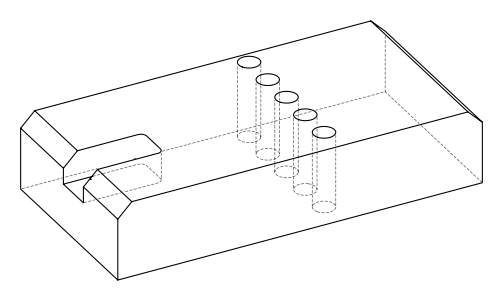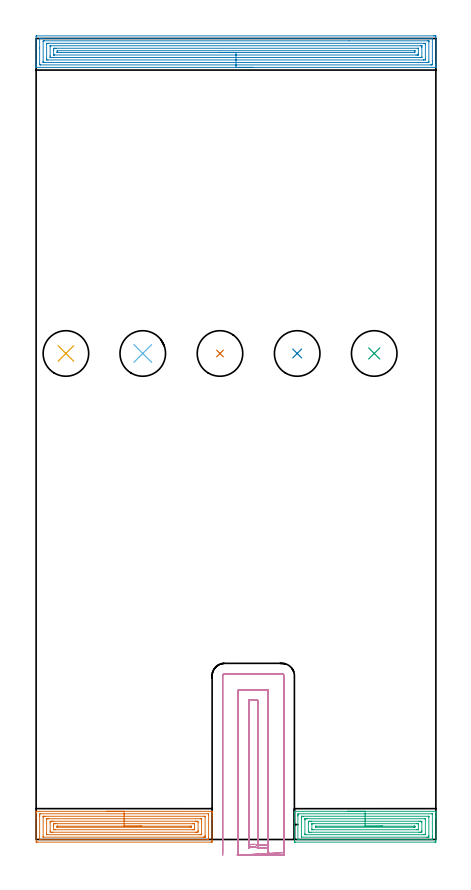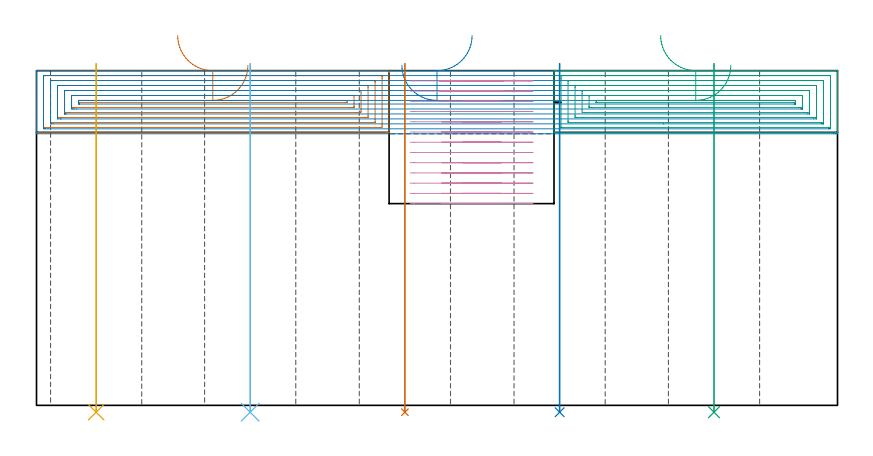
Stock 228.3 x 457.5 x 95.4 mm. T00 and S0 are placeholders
(PLAN: 9 operations, 2 tool changes, 43.9 min)
(1 AREA_MILL | FG_CHAMFER_SURFACE | UGT0205_001 | 5.85 min | 16741 mm3)
(2 AREA_MILL_1 | FG_CHAMFER_SURFACE_1 | UGT0205_001 | 13.04 min | 36986 mm3)
(3 AREA_MILL_2 | FG_CHAMFER_SURFACE_2 | UGT0205_001 | 4.75 min | 13692 mm3)
(4 MILL_SLOT | SLOT_PARTIAL_RECTANGULAR | NXT0201_011 | Follow Part, ap 3, ae 75% | 18.27 min | 176059 mm3)
(5 INDEXABLE_INSERT_DRILL_THROUGH_HOLE_FROM_SOLID | STEP1HOLE | NXT0302_023 | 0.4 min | 50582 mm3)
(6 INDEXABLE_INSERT_DRILL_THROUGH_HOLE_FROM_SOLID_1 | STEP1HOLE_1 | NXT0302_023 | 0.4 min | 50611 mm3)
(7 INDEXABLE_INSERT_DRILL_THROUGH_HOLE_FROM_SOLID_2 | STEP1HOLE_2 | NXT0302_023 | 0.4 min | 50589 mm3)
(8 INDEXABLE_INSERT_DRILL_THROUGH_HOLE_FROM_SOLID_3 | STEP1HOLE_3 | NXT0302_023 | 0.4 min | 50589 mm3)
(9 INDEXABLE_INSERT_DRILL_THROUGH_HOLE_FROM_SOLID_4 | STEP1HOLE_4 | NXT0302_023 | 0.4 min | 50584 mm3)
(TOOL UGT0205_001 | Chamfer Mill 20 x 3 x 45 deg. | D20 FL50 Z2)
(TOOL NXT0201_011 | ENDMILL 12mm [2P460-1200-NA 1630] | D12 FL38 Z6)
(TOOL NXT0302_023 | Index. Insert Drill 26mm [880-D2600L32-05] | D26 PA176 FL130 Z2)
(OP 1 AREA_MILL)
G17 G21 G94 G90
T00 M6
G54
G17 G0 G90 X40.251 Y16.098 S1061 M3
G43 Z105.4 H0
Z105.397
G94 G1 X40.289 Z104.526 F250.
X40.403 Z103.661
X40.592 Y16.097 Z102.809
X40.854 Z101.977
X41.188 Z101.171
X41.591 Z100.397
X42.059 Z99.662
X42.59 Z98.969
X43.18 Z98.326
X43.823 Z97.737
X44.515 Z97.206
X45.251 Z96.737
X46.025 Z96.334
X46.831 Z96.
X47.663 Z95.738
X48.514 Z95.549
X49.379 Z95.435
X50.251 Z95.397
X100.322 Y16.094 Z95.394
X100.425 Y16.089 Z95.384
X100.49 Y16.078 Z95.37
X100.5 Y15.818 Z95.116
Y15.746 Z95.046
Y15.497 Z94.797
Y14.783 Z94.078
Y13.546 Z92.843
Y12.142 Z91.438
Y-0.445 Z78.852
X100.495 Y-1.064 Z78.234
X100.49 Y-1.492 Z77.806
X100.311 Y-1.496 Z77.802
X99.872 Y-1.5 Z77.8
X0.628
X0.173 Y-1.496 Z77.802
X0.01 Y-1.492 Z77.806
X0. Y-1.325 Z77.972
Y12.404 Z91.699
Y14.783 Z94.078
Y15.497 Z94.797
Y15.746 Z95.046
X0.002 Y16.101 Z95.392
X0.003 Y16.102 Z95.393
X0.181 Y16.1 Z95.4
X50.251 Y16.097 Z95.397
Y14.683 Z93.983
X98.19 Y14.679 Z93.979
X98.455 Y14.674 Z93.974
X98.482 Y14.673 Z93.973
X98.49 Y14.659 Z93.959
X98.496 Y14.624 Z93.924
X98.498 Y14.59 Z93.89
X98.5 Y14.373 Z93.673
Y13.903 Z93.203
Y1.168 Z80.468
X98.497 Y0.697 Z79.997
X98.491 Y0.296 Z79.596
X98.471 Y-0.079 Z79.221
X98.084 Y-0.084 Z79.216
X97.984 Y-0.085 Z79.215
X2.317
X2.043 Y-0.08 Z79.22
X2.016 Y-0.079 Z79.221
X2.01 Y-0.062 Z79.238
X2.004 Y-0.027 Z79.273
X2.002 Y0.007 Z79.307
X2. Y0.227 Z79.527
Y0.697 Z79.997
Y13.432 Z92.732
X2.003 Y13.903 Z93.203
X2.009 Y14.304 Z93.604
X2.029 Y14.679 Z93.979
X2.416 Y14.684 Z93.984
X2.516 Y14.685 Z93.985
X50.251 Y14.683 Z93.983
Y13.268 Z92.568
X96.295 Y13.265 Z92.565
X96.378 Y13.264 Z92.564
X96.443 Y13.262 Z92.562
X96.479 Y13.259 Z92.559
X96.49 Y13.223 Z92.523
X96.496 Y13.022 Z92.322
X96.499 Y12.822 Z92.122
X96.5 Y2.257 Z81.557
X96.496 Y1.578 Z80.878
X96.492 Y1.384 Z80.684
X96.477 Y1.335 Z80.635
X96.421 Y1.333 Z80.633
X96.295 Y1.331 Z80.631
X95.654 Y1.329 Z80.629
X95.401 Y1.328 Z80.628
X4.205 Y1.329 Z80.629
X4.12 Y1.33 Z80.63
X4.053 Y1.332 Z80.632
X4.017 Y1.335 Z80.635
X4.01 Y1.377 Z80.677
X4.004 Y1.578 Z80.878
X4.001 Y1.779 Z81.079
X4. Y12.343 Z91.643
X4.004 Y13.022 Z92.322
X4.008 Y13.216 Z92.516
X4.023 Y13.265 Z92.565
X4.079 Y13.267 Z92.567
X4.205 Y13.269 Z92.569
X4.846 Y13.271 Z92.571
X5.099
X50.251 Y13.268 Z92.568
X50.25 Y11.854 Z91.154
X93.909 Y11.851 Z91.151
X94.356 Y11.849 Z91.149
X94.447 Y11.847 Z91.147
X94.483 Y11.845 Z91.145
X94.49 Y11.805 Z91.105
X94.493 Y11.698 Z90.998
X94.5 Y11.269 Z90.569
Y3.345 Z82.645
X94.494 Y2.902 Z82.202
X94.49 Y2.793 Z82.093
X94.484 Y2.749 Z82.049
X94.419 Y2.748 Z82.048
X94.216 Y2.745 Z82.045
X93.613 Y2.743 Z82.043
X93.324
X6.597
X6.143 Y2.745 Z82.045
X6.049 Y2.747 Z82.047
X6.012 Y2.749 Z82.049
X6.009 Y2.794 Z82.094
X6.005 Y2.901 Z82.201
X6. Y3.331 Z82.631
Y11.255 Z90.555
X6.007 Y11.698 Z90.998
X6.01 Y11.807 Z91.107
X6.017 Y11.85 Z91.15
X6.081 Y11.852 Z91.152
X6.285 Y11.855 Z91.155
X6.887 Y11.857 Z91.157
X7.177
X50.25 Y11.854 Z91.154
Y10.44 Z89.74
X90.931 Y10.437 Z89.737
X91.771 Y10.435 Z89.735
X91.825 Y10.432 Z89.732
X92.49 Y10.381 Z89.681
X92.499 Y9.718 Z89.018
Y5.099 Z84.399
X92.496 Y4.438 Z83.738
X92.49 Y4.219 Z83.519
X91.882 Y4.163 Z83.463
X91.825 Y4.161 Z83.461
X90.994 Y4.157 Z83.457
X90.931
X9.569
X8.734 Y4.16 Z83.46
X8.675 Y4.163 Z83.463
X8.01 Y4.219 Z83.519
X8.001 Y4.882 Z84.182
Y9.501 Z88.801
X8.004 Y10.162 Z89.462
X8.01 Y10.381 Z89.681
X8.619 Y10.437 Z89.737
X8.675 Y10.439 Z89.739
X9.507 Y10.442 Z89.742
X9.569 Y10.443 Z89.743
X50.25 Y10.44 Z89.74
Y9.026 Z88.326
X89.628 Y9.023 Z88.323
X90.037 Y9.022 Z88.322
X90.445 Y9.018 Z88.318
X90.49 Y9.016 Z88.316
X90.495 Y8.975 Z88.275
X90.499 Y8.894 Z88.194
X90.5 Y6.86 Z86.16
Y5.979 Z85.279
X90.498 Y5.751 Z85.051
X90.495 Y5.638 Z84.938
X90.49 Y5.586 Z84.886
X90.445 Y5.577 Z84.877
X90.037 Y5.573 Z84.873
X89.557 Y5.571 Z84.871
X89.143
X10.878
X10.463 Y5.573 Z84.873
X10.05 Y5.578 Z84.878
X10.01 Y5.583 Z84.883
X10.005 Y5.625 Z84.925
X10.001 Y5.706 Z85.006
X10. Y7.74 Z87.04
Y8.621 Z87.921
X10.002 Y8.849 Z88.149
X10.005 Y8.962 Z88.262
X10.01 Y9.014 Z88.314
X10.055 Y9.022 Z88.322
X10.463 Y9.026 Z88.326
X10.944 Y9.028 Z88.328
X11.357
X50.25 Y9.026 Z88.326
Y7.612 Z86.912
X88.382 Y7.609 Z86.909
X88.45 Y7.607 Z86.907
X88.483 Y7.604 Z86.904
X88.49 Y7.601 Z86.901
X88.494 Y7.594 Z86.894
X88.498 Y7.567 Z86.867
X88.499 Y7.493 Z86.793
X88.494 Y7.174 Z86.474
X88.49 Y7.052 Z86.352
X88.479 Y6.992 Z86.292
X88.408 Y6.99 Z86.29
X88.249 Y6.987 Z86.287
X88.121 Y6.986 Z86.286
X87.992 Y6.985 Z86.285
X12.251 Y6.986 Z86.286
X12.123 Y6.987 Z86.287
X12.052 Y6.99 Z86.29
X12.02 Y6.992 Z86.292
X12.01 Y7.004 Z86.304
X12.006 Y7.03 Z86.33
X12.001 Y7.106 Z86.406
X12. Y7.213 Z86.513
X12.001 Y7.341 Z86.641
X12.006 Y7.524 Z86.824
X12.01 Y7.608 Z86.908
X12.014 Y7.609 Z86.909
X12.034 Y7.611 Z86.911
X12.217 Y7.614 Z86.914
X12.251
X50.25 Y7.612 Z86.912
X51.122 Y7.611 Z86.95
X51.987 Z87.063
X52.838 Z87.252
X53.67 Z87.514
X54.476 Z87.848
X55.25 Z88.251
X55.986 Z88.72
X56.678 Z89.251
X57.321 Z89.84
X57.911 Z90.483
X58.442 Z91.175
X58.911 Z91.911
X59.314 Z92.685
X59.647 Z93.491
X59.91 Z94.323
X60.099 Z95.174
X60.213 Z96.039
X60.251 Z96.911
G0 Z105.4
M5
M2
(OP 2 AREA_MILL_1)
G17 G21 G94 G90
T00 M6
G54
G17 G0 G90 X124.15 Y441. S1061 M3
G43 Z105.4 H0
G94 G1 X124.112 Z104.528 F250.
X123.998 Z103.663
X123.809 Z102.812
X123.547 Z101.98
X123.213 Z101.174
X122.81 Z100.4
X122.342 Z99.664
X121.81 Z98.972
X121.221 Z98.329
X120.578 Z97.74
X119.886 Z97.208
X119.15 Z96.74
X118.376 Z96.337
X117.57 Z96.003
X116.738 Z95.741
X115.886 Z95.552
X115.022 Z95.438
X114.15 Z95.4
X0.179
X0.01 Y441.003 Z95.388
X0.007 Y441.043 Z95.349
X0. Y441.444 Z94.955
Y441.734 Z94.666
Y442.444 Z93.951
Y443.689 Z92.708
Y445.111 Z91.284
Y458.444 Z77.953
X0.002 Y458.713 Z77.684
X0.01 Y458.992 Z77.406
X0.29 Y458.999 Z77.399
X227.116 Y459. Z77.4
X227.674 Y458.999 Z77.401
X228.227 Y458.994 Z77.404
X228.292 Y458.992 Z77.406
X228.3 Y458.444 Z77.953
Y444.222 Z92.172
Y442.8 Z93.597
Y442.444 Z93.951
Y441.734 Z94.666
Y441.444 Z94.956
X228.293 Y441.043 Z95.349
X228.29 Y441.003 Z95.388
X228.121 Y441. Z95.4
X114.15
Y442.414 Z93.986
X2.443 Y442.415 Z93.985
X2.413 Y442.416 Z93.984
X2.01 Y442.444 Z93.956
X2.001 Y442.854 Z93.546
X2. Y452.103 Z84.297
X2.001 Y457.077 Z79.323
X2.01 Y457.556 Z78.844
X2.384 Y457.584 Z78.816
X2.413 Y457.585 Z78.815
X3.277 Y457.586 Z78.814
X225.857 Y457.585 Z78.815
X225.887 Y457.584 Z78.816
X226.29 Y457.556 Z78.844
X226.299 Y457.146 Z79.254
X226.3 Y444.7 Z91.7
Y443.333 Z93.067
X226.299 Y442.923 Z93.477
X226.29 Y442.444 Z93.956
X225.916 Y442.416 Z93.984
X225.887 Y442.415 Z93.985
X225.023 Y442.414 Z93.986
X114.15
Y443.828 Z92.572
X4.597 Y443.829 Z92.571
X4.201 Y443.83 Z92.57
X4.07 Y443.833 Z92.567
X4.025 Y443.835 Z92.565
X4.01 Y443.844 Z92.556
X4.006 Y443.889 Z92.511
X4.002 Y444.022 Z92.378
X4. Y444.222 Z92.178
Y444.422 Z91.978
X4.001 Y455.778 Z80.622
X4.003 Y455.975 Z80.425
X4.013 Y456.164 Z80.236
X4.201 Y456.167 Z80.233
X4.7 Y456.171 Z80.229
X178.687 Y456.172 Z80.228
X223.703 Y456.171 Z80.229
X224.099 Y456.17 Z80.23
X224.23 Y456.167 Z80.233
X224.275 Y456.165 Z80.235
X224.29 Y456.156 Z80.244
X224.294 Y456.111 Z80.289
X224.298 Y455.978 Z80.422
X224.3 Y455.778 Z80.622
Y455.578 Z80.822
X224.299 Y444.222 Z92.178
X224.297 Y444.025 Z92.375
X224.287 Y443.836 Z92.564
X224.099 Y443.833 Z92.567
X223.6 Y443.829 Z92.571
X114.15 Y443.828 Z92.572
Y445.243 Z91.157
X6.75
X6.09 Y445.248 Z91.152
X6.018 Y445.249 Z91.151
X6.01 Y445.342 Z91.058
X6.005 Y445.557 Z90.843
X6. Y445.989 Z90.411
Y453.989 Z82.411
X6.005 Y454.439 Z81.961
X6.01 Y454.658 Z81.742
X6.022 Y454.751 Z81.649
X6.126 Y454.753 Z81.647
X6.883 Y454.757 Z81.643
X7.015
X221.55
X222.21 Y454.752 Z81.648
X222.282 Y454.751 Z81.649
X222.29 Y454.658 Z81.742
X222.295 Y454.443 Z81.957
X222.3 Y454.011 Z82.389
Y446.011 Z90.389
X222.295 Y445.561 Z90.839
X222.29 Y445.342 Z91.058
X222.278 Y445.249 Z91.151
X222.174 Y445.247 Z91.153
X221.417 Y445.243 Z91.157
X221.285
X114.15
Y446.657 Z89.743
X8.671
X8.009 Y446.658 Z89.742
X8.007 Y446.66 Z89.74
X8.002 Y446.665 Z89.735
X8.001 Y446.889 Z89.511
X8. Y447.556 Z88.844
Y453.111 Z83.289
X8.003 Y453.278 Z83.122
X8.006 Y453.319 Z83.081
X8.009 Y453.334 Z83.066
X8.049 Y453.336 Z83.064
X8.204 Y453.341 Z83.059
X8.438 Y453.343 Z83.057
X219.629
X220.291 Y453.342 Z83.058
X220.293 Y453.34 Z83.06
X220.298 Y453.335 Z83.065
X220.299 Y453.111 Z83.289
X220.3 Y452.444 Z83.956
Y446.889 Z89.511
X220.297 Y446.722 Z89.678
X220.294 Y446.681 Z89.719
X220.291 Y446.666 Z89.734
X220.251 Y446.663 Z89.737
X220.096 Y446.659 Z89.741
X219.862 Y446.657 Z89.743
X114.15
Y448.071 Z88.329
X10.458
X10.162 Y448.072 Z88.328
X10.067 Y448.075 Z88.325
X10.021 Y448.078 Z88.322
X10.009 Y448.082 Z88.318
X10.007 Y448.094 Z88.306
X10.001 Y448.232 Z88.168
X10. Y450.9 Z85.5
X10.003 Y451.333 Z85.067
X10.008 Y451.781 Z84.619
X10.019 Y451.922 Z84.478
X10.159 Y451.924 Z84.476
X10.458 Y451.927 Z84.473
X10.754 Y451.929 Z84.471
X11.352
X217.842
X218.138 Y451.928 Z84.472
X218.233 Y451.925 Z84.475
X218.279 Y451.922 Z84.478
X218.291 Y451.918 Z84.482
X218.293 Y451.906 Z84.494
X218.299 Y451.768 Z84.632
X218.3 Y449.1 Z87.3
X218.297 Y448.667 Z87.733
X218.292 Y448.219 Z88.181
X218.281 Y448.078 Z88.322
X218.141 Y448.076 Z88.324
X217.842 Y448.073 Z88.327
X217.546 Y448.071 Z88.329
X216.948
X114.15
Y449.485 Z86.915
X12.246
X12.176 Y449.486 Z86.914
X12.035 Y449.491 Z86.909
X12.008 Y449.494 Z86.906
X12.005 Y449.5 Z86.9
X12.002 Y449.521 Z86.879
X12. Y449.556 Z86.844
X12.001 Y449.8 Z86.6
X12.008 Y450.444 Z85.956
X12.01 Y450.499 Z85.901
X12.106 Y450.509 Z85.891
X12.177 Y450.513 Z85.887
X12.246 Y450.514 Z85.886
X216.054 Y450.515 Z85.885
X216.124 Y450.514 Z85.886
X216.265 Y450.509 Z85.891
X216.292 Y450.506 Z85.894
X216.295 Y450.5 Z85.9
X216.298 Y450.479 Z85.921
X216.3 Y450.444 Z85.956
X216.299 Y450.2 Z86.2
X216.292 Y449.556 Z86.844
X216.29 Y449.501 Z86.899
X216.194 Y449.491 Z86.909
X216.123 Y449.487 Z86.913
X216.054 Y449.486 Z86.914
X114.15 Y449.485 Z86.915
X113.278 Z86.953
X112.414 Z87.067
X111.562 Z87.255
X110.73 Z87.518
X109.924 Z87.852
X109.15 Z88.254
X108.414 Z88.723
X107.722 Z89.254
X107.079 Z89.844
X106.49 Z90.487
X105.958 Z91.179
X105.49 Z91.915
X105.087 Z92.689
X104.753 Z93.494
X104.491 Z94.327
X104.302 Z95.178
X104.188 Z96.043
X104.15 Z96.915
G0 Z105.4
M5
M2
(OP 3 AREA_MILL_2)
G17 G21 G94 G90
T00 M6
G54
G17 G0 G90 X177.9 Y16.1 S1061 M3
G43 Z105.4 H0
G94 G1 X177.938 Z104.528 F250.
X178.052 Z103.663
X178.241 Z102.812
X178.503 Z101.98
X178.837 Z101.174
X179.24 Z100.4
X179.708 Z99.664
X180.24 Z98.972
X180.829 Z98.329
X181.472 Z97.739
X182.164 Z97.208
X182.9 Z96.74
X183.674 Z96.337
X184.48 Z96.003
X185.312 Z95.741
X186.164 Z95.552
X187.028 Z95.438
X187.9 Z95.4
X228.122
X228.297 Y16.102 Z95.392
X228.298 Y16.101
X228.3 Y15.753 Z95.052
Y15.484 Z94.783
Y14.783 Z94.078
Y13.553 Z92.849
Y13.022 Z92.317
Y12.407 Z91.703
Y-0.449 Z78.849
X228.295 Y-1.064 Z78.234
X228.29 Y-1.492 Z77.806
X228.114 Y-1.496 Z77.802
X227.675 Y-1.5 Z77.8
X148.125
X147.67 Y-1.496 Z77.802
X147.51 Y-1.492 Z77.806
X147.5 Y-1.329 Z77.969
Y12.407 Z91.703
Y14.783 Z94.078
Y15.484 Z94.783
Y15.753 Z95.052
X147.502 Y16.101 Z95.392
X147.503 Y16.102
X147.678 Y16.1 Z95.4
X187.9
Y14.686 Z93.986
X225.987 Y14.685 Z93.985
X226.26 Y14.68 Z93.98
X226.286 Y14.679 Z93.979
X226.291 Y14.66 Z93.96
X226.297 Y14.626 Z93.926
X226.299 Y14.593 Z93.893
X226.3 Y5.015 Z84.315
Y2.052 Z81.352
Y1.172 Z80.472
X226.297 Y0.697 Z79.997
X226.293 Y0.298 Z79.598
X226.275 Y-0.079 Z79.221
X225.888 Y-0.084 Z79.216
X225.788 Y-0.085 Z79.215
X149.813
X149.54 Y-0.08 Z79.22
X149.514 Y-0.079 Z79.221
X149.509 Y-0.06 Z79.24
X149.503 Y-0.026 Z79.274
X149.501 Y0.007 Z79.307
X149.5 Y13.428 Z92.728
X149.503 Y13.903 Z93.203
X149.508 Y14.302 Z93.602
X149.525 Y14.679 Z93.979
X149.912 Y14.684 Z93.984
X150.012 Y14.685 Z93.985
X187.9 Y14.686 Z93.986
Y13.272 Z92.572
X224.1 Y13.271 Z92.571
X224.184 Y13.27 Z92.57
X224.251 Y13.267 Z92.567
X224.287 Y13.265 Z92.565
X224.29 Y13.219 Z92.519
X224.296 Y13.022 Z92.322
X224.299 Y12.826 Z92.126
X224.3 Y2.261 Z81.561
X224.295 Y1.578 Z80.878
X224.292 Y1.389 Z80.689
X224.281 Y1.335 Z80.635
X224.226 Y1.333 Z80.633
X224.1 Y1.331 Z80.631
X223.459 Y1.329 Z80.629
X223.206 Y1.328 Z80.628
X151.7 Y1.329 Z80.629
X151.616 Y1.33 Z80.63
X151.549 Y1.333 Z80.633
X151.513 Y1.335 Z80.635
X151.51 Y1.381 Z80.681
X151.504 Y1.578 Z80.878
X151.501 Y1.774 Z81.074
X151.5 Y12.339 Z91.639
X151.505 Y13.022 Z92.322
X151.508 Y13.211 Z92.511
X151.519 Y13.265 Z92.565
X151.574 Y13.267 Z92.567
X151.7 Y13.269 Z92.569
X152.341 Y13.271 Z92.571
X152.594
X187.9 Y13.272 Z92.572
Y11.857 Z91.157
X221.708
X222.16 Y11.854 Z91.154
X222.255 Y11.851 Z91.151
X222.29 Y11.848 Z91.148
X222.293 Y11.802 Z91.102
X222.296 Y11.696 Z90.996
X222.3 Y11.274 Z90.574
Y3.35 Z82.65
X222.295 Y2.904 Z82.204
X222.292 Y2.796 Z82.096
X222.288 Y2.75 Z82.05
X222.224 Y2.748 Z82.048
X222.021 Y2.745 Z82.045
X221.419 Y2.743 Z82.043
X221.129
X154.092
X153.64 Y2.746 Z82.046
X153.545 Y2.749 Z82.049
X153.51 Y2.752 Z82.052
X153.507 Y2.798 Z82.098
X153.504 Y2.904 Z82.204
X153.5 Y3.326 Z82.626
Y11.25 Z90.55
X153.505 Y11.696 Z90.996
X153.508 Y11.804 Z91.104
X153.512 Y11.85 Z91.15
X153.576 Y11.852 Z91.152
X153.779 Y11.855 Z91.155
X154.381 Y11.857 Z91.157
X154.671
X187.9
Y10.443 Z89.743
X218.737
X219.572 Y10.44 Z89.74
X219.631 Y10.437 Z89.737
X220.29 Y10.381 Z89.681
X220.299 Y9.724 Z89.024
Y5.099 Z84.399
X220.296 Y4.444 Z83.744
X220.29 Y4.219 Z83.519
X219.687 Y4.163 Z83.463
X219.631 Y4.161 Z83.461
X218.8 Y4.157 Z83.457
X218.737
X157.063
X156.228 Y4.16 Z83.46
X156.169 Y4.163 Z83.463
X155.51 Y4.219 Z83.519
X155.501 Y4.876 Z84.176
Y9.501 Z88.801
X155.504 Y10.156 Z89.456
X155.51 Y10.381 Z89.681
X156.113 Y10.437 Z89.737
X156.169 Y10.439 Z89.739
X157. Y10.443 Z89.743
X157.063
X187.9
Y9.029 Z88.329
X217.43 Y9.028 Z88.328
X217.843 Y9.026 Z88.326
X218.256 Y9.022 Z88.322
X218.29 Y9.013 Z88.313
X218.294 Y8.97 Z88.27
X218.297 Y8.89 Z88.19
X218.299 Y8.771 Z88.071
X218.3 Y8.621 Z87.921
X218.299 Y5.754 Z85.054
X218.298 Y5.642 Z84.942
X218.294 Y5.586 Z84.886
X218.29 Y5.578 Z84.878
X218.284 Y5.575 Z84.875
X218.256 Y5.573 Z84.873
X217.843 Y5.571 Z84.871
X217.364
X158.37 Y5.572 Z84.872
X157.957 Y5.574 Z84.874
X157.544 Y5.578 Z84.878
X157.51 Y5.587 Z84.887
X157.506 Y5.63 Z84.93
X157.503 Y5.71 Z85.01
X157.501 Y5.829 Z85.129
X157.5 Y5.979 Z85.279
X157.501 Y8.846 Z88.146
X157.502 Y8.958 Z88.258
X157.506 Y9.014 Z88.314
X157.51 Y9.022 Z88.322
X157.516 Y9.025 Z88.325
X157.544 Y9.027 Z88.327
X157.957 Y9.029 Z88.329
X158.436
X187.9
Y7.615 Z86.915
X216.056 Y7.614 Z86.914
X216.184 Y7.613 Z86.913
X216.253 Y7.61 Z86.91
X216.282 Y7.608 Z86.908
X216.29 Y7.596 Z86.896
X216.294 Y7.572 Z86.872
X216.299 Y7.501 Z86.801
X216.295 Y7.18 Z86.48
X216.291 Y7.06 Z86.36
X216.286 Y6.992 Z86.292
X216.215 Y6.99 Z86.29
X216.056 Y6.987 Z86.287
X215.928 Y6.986 Z86.286
X215.801 Y6.985 Z86.285
X159.744 Y6.986 Z86.286
X159.616 Y6.987 Z86.287
X159.547 Y6.99 Z86.29
X159.518 Y6.992 Z86.292
X159.51 Y7.004 Z86.304
X159.506 Y7.028 Z86.328
X159.502 Y7.099 Z86.399
X159.508 Y7.199 Z86.499
X159.537 Y7.608 Z86.908
X159.711 Y7.613 Z86.913
X159.744 Y7.614 Z86.914
X187.9 Y7.615 Z86.915
X188.772 Z86.953
X189.636 Z87.067
X190.488 Z87.255
X191.32 Z87.518
X192.126 Z87.852
X192.9 Z88.254
X193.636 Z88.723
X194.328 Z89.254
X194.971 Z89.844
X195.56 Z90.487
X196.092 Z91.179
X196.56 Z91.915
X196.963 Z92.688
X197.297 Z93.494
X197.559 Z94.326
X197.748 Z95.178
X197.862 Z96.043
X197.9 Z96.915
G0 Z105.4
M5
M2
(OP 4 MILL_SLOT)
G17 G21 G94 G90
T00 M6
G54
G17 G0 G90 X133.14 Y-8.956 S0 M3
G43 Z105.4 H1
Z92.485
G94 G1 X132.631 Y-6. F250.
G2 X132.5 Y-4.472 R9. F500.
G1 Y-3.231
X126.5
G3 X121.5 Y-3.231 R6.
G1 Y79.6
X126.5
Y-3.231
X132.5
Y85.6
X115.5
Y-4.472
G2 X115.369 Y-6. R9.
G1 X114.86 Y-8.956 F250.
X141.5 Y-7.472
Y-4.472
Y93.5 F500.
G3 X140.4 Y94.6 R1.1
G1 X107.6
G3 X106.5 Y93.5 R1.1
G1 Y-4.472
Y-7.472 F250.
G0 X133.14 Y-8.956 Z89.569
G1 X132.631 Y-6.
G2 X132.5 Y-4.472 R9. F500.
G1 Y-3.231
X126.5
G3 X121.5 Y-3.231 R6.
G1 Y79.6
X126.5
Y-3.231
X132.5
Y85.6
X115.5
Y-4.472
G2 X115.369 Y-6. R9.
G1 X114.86 Y-8.956 F250.
X141.5 Y-7.472
Y-4.472
Y93.5 F500.
G3 X140.4 Y94.6 R1.1
G1 X107.6
G3 X106.5 Y93.5 R1.1
G1 Y-4.472
Y-7.472 F250.
G0 X133.112 Y-8.96 Z86.654
G1 X132.621 Y-6.
G2 X132.5 Y-4.527 R9. F500.
G1 Y-3.281
X126.5
G3 X121.5 Y-3.28 R6.
G1 Y79.6
X126.5
Y-3.281
X132.5
Y85.6
X115.5
Y-4.516
G2 X115.377 Y-6. R9.
G1 X114.882 Y-8.959 F250.
X141.5 Y-7.527
Y-4.527
Y93.5 F500.
G3 X140.4 Y94.6 R1.1
G1 X107.6
G3 X106.5 Y93.5 R1.1
G1 Y-4.516
Y-7.516 F250.
G0 X132.549 Y-9. Z83.738
G1 X132.501 Y-6.
X132.5 Y-5.855 F500.
Y-4.613
X126.5
G3 X121.5 Y-4.613 R6.
G1 Y79.6
X126.5
Y-4.613
X132.5
Y85.6
X115.5
Y-5.854
X115.499 Y-6.
X115.45 Y-9. F250.
X141.5 Y-8.855
Y-5.855
Y93.5 F500.
G3 X140.4 Y94.6 R1.1
G1 X107.6
G3 X106.5 Y93.5 R1.1
G1 Y-5.854
Y-8.854 F250.
G0 X132.5 Y-9. Z80.823
G1 Y-6.
Y-4.759 F500.
X126.5
G3 X121.5 Y-4.759 R6.
G1 Y79.6
X126.5
Y-4.759
X132.5
Y85.6
X115.5
Y-6.
Y-9. F250.
X141.5
Y-6.
Y93.5 F500.
G3 X140.4 Y94.6 R1.1
G1 X107.6
G3 X106.5 Y93.5 R1.1
G1 Y-6.
Y-9. F250.
G0 X132.5 Z77.908
G1 Y-6.
Y-4.759 F500.
X126.5
G3 X121.5 Y-4.759 R6.
G1 Y79.6
X126.5
Y-4.759
X132.5
Y85.6
X115.5
Y-6.
Y-9. F250.
X141.5
Y-6.
Y93.5 F500.
G3 X140.4 Y94.6 R1.1
G1 X107.6
G3 X106.5 Y93.5 R1.1
G1 Y-6.
Y-9. F250.
G0 X132.5 Z74.992
G1 Y-6.
Y-4.759 F500.
X126.5
G3 X121.5 Y-4.759 R6.
G1 Y79.6
X126.5
Y-4.759
X132.5
Y85.6
X115.5
Y-6.
Y-9. F250.
X141.5
Y-6.
Y93.5 F500.
G3 X140.4 Y94.6 R1.1
G1 X107.6
G3 X106.5 Y93.5 R1.1
G1 Y-6.
Y-9. F250.
G0 X132.5 Z72.077
G1 Y-6.
Y-4.759 F500.
X126.5
G3 X121.5 Y-4.759 R6.
G1 Y79.6
X126.5
Y-4.759
X132.5
Y85.6
X115.5
Y-6.
Y-9. F250.
X141.5
Y-6.
Y93.5 F500.
G3 X140.4 Y94.6 R1.1
G1 X107.6
G3 X106.5 Y93.5 R1.1
G1 Y-6.
Y-9. F250.
G0 X132.5 Z69.162
G1 Y-6.
Y-4.759 F500.
X126.5
G3 X121.5 Y-4.759 R6.
G1 Y79.6
X126.5
Y-4.759
X132.5
Y85.6
X115.5
Y-6.
Y-9. F250.
X141.5
Y-6.
Y93.5 F500.
G3 X140.4 Y94.6 R1.1
G1 X107.6
G3 X106.5 Y93.5 R1.1
G1 Y-6.
Y-9. F250.
G0 X132.5 Z66.246
G1 Y-6.
Y-4.759 F500.
X126.5
G3 X121.5 Y-4.759 R6.
G1 Y79.6
X126.5
Y-4.759
X132.5
Y85.6
X115.5
Y-6.
Y-9. F250.
X141.5
Y-6.
Y93.5 F500.
G3 X140.4 Y94.6 R1.1
G1 X107.6
G3 X106.5 Y93.5 R1.1
G1 Y-6.
Y-9. F250.
G0 X132.5 Z63.331
G1 Y-6.
Y-4.759 F500.
X126.5
G3 X121.5 Y-4.759 R6.
G1 Y79.6
X126.5
Y-4.759
X132.5
Y85.6
X115.5
Y-6.
Y-9. F250.
X141.5
Y-6.
Y93.5 F500.
G3 X140.4 Y94.6 R1.1
G1 X107.6
G3 X106.5 Y93.5 R1.1
G1 Y-6.
Y-9. F250.
G0 X132.5 Z60.415
G1 Y-6.
Y-4.759 F500.
X126.5
G3 X121.5 Y-4.759 R6.
G1 Y79.6
X126.5
Y-4.759
X132.5
Y85.6
X115.5
Y-6.
Y-9. F250.
X141.5
Y-6.
Y93.5 F500.
G3 X140.4 Y94.6 R1.1
G1 X107.6
G3 X106.5 Y93.5 R1.1
G1 Y-6.
Y-9. F250.
G0 X132.5 Z57.5
G1 Y-6.
Y-4.759 F500.
X126.5
G3 X121.5 Y-4.759 R6.
G1 Y79.6
X126.5
Y-4.759
X132.5
Y85.6
X115.5
Y-6.
Y-9. F250.
X141.5
Y-6.
Y93.5 F500.
G3 X140.4 Y94.6 R1.1
G1 X107.6
G3 X106.5 Y93.5 R1.1
G1 Y-6.
Y-9. F250.
G0 Z105.4
M5
M2
(OP 5 INDEXABLE_INSERT_DRILL_THROUGH_HOLE_FROM_SOLID)
G17 G21 G94 G90
T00 M6
G54
G17 G0 G90 X17. Y277.6 S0 M3
G43 Z105.4 H1
G94 G81 G98 Z-1.954 F250. R97.4
G80
M5
M2
(OP 6 INDEXABLE_INSERT_DRILL_THROUGH_HOLE_FROM_SOLID_1)
G17 G21 G94 G90
T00 M6
G54
G17 G0 G90 X60.9 Y277.6 S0 M3
G43 Z105.4 H1
G94 G81 G98 Z-1.954 F250. R97.4
G80
M5
M2
(OP 7 INDEXABLE_INSERT_DRILL_THROUGH_HOLE_FROM_SOLID_2)
G17 G21 G94 G90
T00 M6
G54
G17 G0 G90 X105. Y277.6 S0 M3
G43 Z105.4 H1
G94 G81 G98 Z-1.954 F250. R97.4
G80
M5
M2
(OP 8 INDEXABLE_INSERT_DRILL_THROUGH_HOLE_FROM_SOLID_3)
G17 G21 G94 G90
T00 M6
G54
G17 G0 G90 X149.1 Y277.6 S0 M3
G43 Z105.4 H1
G94 G81 G98 Z-1.954 F250. R97.4
G80
M5
M2
(OP 9 INDEXABLE_INSERT_DRILL_THROUGH_HOLE_FROM_SOLID_4)
G17 G21 G94 G90
T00 M6
G54
G17 G0 G90 X193.1 Y277.6 S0 M3
G43 Z105.4 H1
G94 G81 G98 Z-1.954 F250. R97.4
G80
M5
M2
